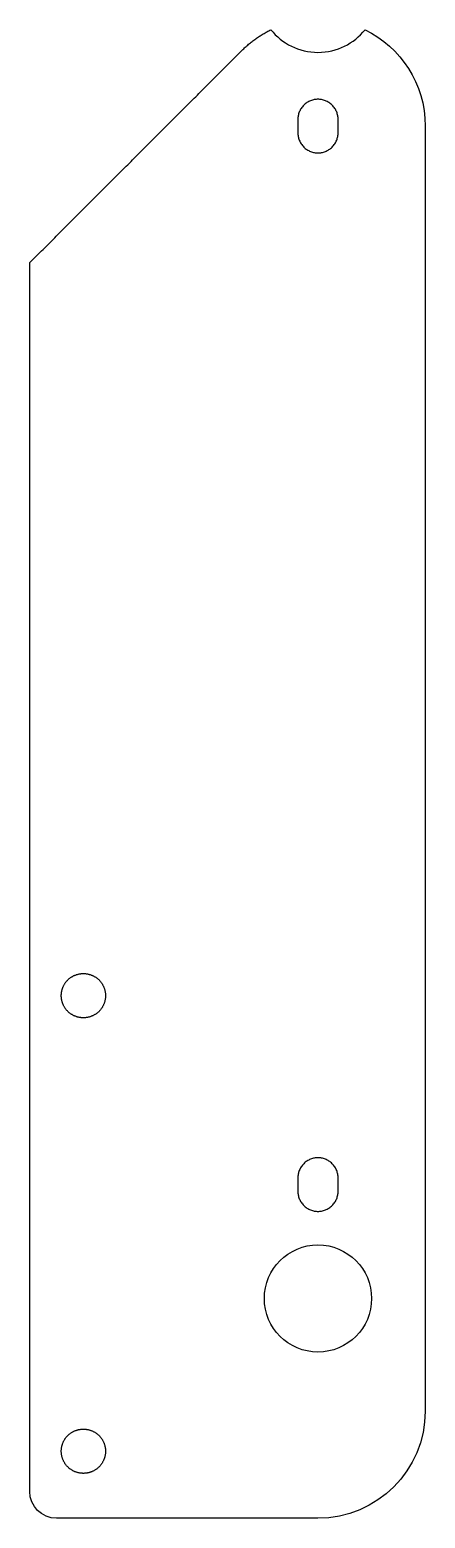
# Model space of a CAD drawing. Header units: millimetres. Extents: x -22 to 8, y -16 to 95.
import ezdxf

# ---------------------------------------------------------------- set-up
doc = ezdxf.new("R2010")
doc.units = ezdxf.units.MM
doc.header["$MEASUREMENT"] = 0
doc.layers.add('Make2D$visible$lines', color=7, linetype='Continuous', true_color=0x000000)

msp = doc.modelspace()

# ---------------------------------------------------------------- linework, layer by layer
at = {"layer": 'Make2D$visible$lines'}
for points, weights in [([(-5.66, 93.16), (-4.71, 94.1), (-3.51, 94.69)], [1, 0.986431254111, 1]), ([(0, 89.5), (-1.5, 89.5), (-1.5, 88)], [1, 0.707364546234, 1]), ([(1.5, 88), (1.5, 89.5), (0, 89.5)], [1, 0.707364546234, 1]), ([(0, 10.5), (-1.5, 10.5), (-1.5, 9)], [1, 0.707364546234, 1]), ([(1.5, 9), (1.5, 10.5), (0, 10.5)], [1, 0.707364546234, 1])]:
    msp.add_rational_spline(points, weights, degree=2, dxfattribs=at)
for points, knots in [([(-3.51, 94.69), (-2.69, 93.66), (-1.42, 93), (0, 93), (1.42, 93), (2.69, 93.66), (3.51, 94.69)], [384.046689, 384.046689, 384.046689, 384.046689, 388.215663, 388.215663, 388.215663, 392.384638, 392.384638, 392.384638, 392.384638]), ([(0, -4), (-2.21, -4), (-4, -2.21), (-4, 0), (-4, 2.21), (-2.21, 4), (0, 4)], [27.80366, 27.80366, 27.80366, 27.80366, 34.754575, 34.754575, 34.754575, 41.70549, 41.70549, 41.70549, 41.70549]), ([(0, 4), (2.21, 4), (4, 2.21), (4, 0), (4, -2.21), (2.21, -4), (0, -4)], [13.90183, 13.90183, 13.90183, 13.90183, 18.535774, 18.535774, 18.535774, 27.80366, 27.80366, 27.80366, 27.80366])]:
    msp.add_open_spline(points, degree=3, knots=knots, dxfattribs=at)
for points, degree in [([(3.51, 94.69), (6.17, 93.39), (8, 90.66), (8, 87.5)], 3), ([(-21.5, 77.31), (-13.58, 85.24), (-5.66, 93.16)], 2), ([(-1.5, 88), (-1.5, 87.5), (-1.5, 87)], 2), ([(1.5, 87), (1.5, 87.5), (1.5, 88)], 2), ([(8, 87.5), (8, 39.55), (8, -8.4)], 2), ([(-21.5, -14.4), (-21.5, 31.46), (-21.5, 77.31)], 2), ([(-1.5, 9), (-1.5, 8.5), (-1.5, 8)], 2), ([(1.5, 8), (1.5, 8.5), (1.5, 9)], 2), ([(8, -8.4), (8, -12.82), (4.42, -16.4), (0, -16.4)], 3), ([(-19.5, -16.4), (-20.6, -16.4), (-21.5, -15.5), (-21.5, -14.4)], 3), ([(0, -16.4), (-9.75, -16.4), (-19.5, -16.4)], 2)]:
    msp.add_open_spline(points, degree=degree, dxfattribs=at)
for points, weights, knots in [([(-1.5, 87), (-1.5, 85.5), (0, 85.5), (1.5, 85.5), (1.5, 87)], [1, 0.707364546234, 1, 0.707364546234, 1], [6.71192, 6.71192, 6.71192, 9.067879, 9.067879, 11.423839, 11.423839, 11.423839]), ([(-17.5, 20.95), (-18.18, 20.95), (-18.67, 21.43), (-19.15, 21.92), (-19.15, 22.6), (-19.15, 23.28), (-18.67, 23.77), (-18.18, 24.25), (-17.5, 24.25)], [1, 0.923875054109, 1, 0.923875054109, 1, 0.923875054109, 1, 0.923875054109, 1], [5.183661, 5.183661, 5.183661, 6.479576, 6.479576, 7.775492, 7.775492, 9.071407, 9.071407, 10.367322, 10.367322, 10.367322]), ([(-17.5, 24.25), (-16.82, 24.25), (-16.33, 23.77), (-15.85, 23.28), (-15.85, 22.6), (-15.85, 21.92), (-16.33, 21.43), (-16.82, 20.95), (-17.5, 20.95)], [1, 0.923875054109, 1, 0.923875054109, 1, 0.923875054109, 1, 0.923875054109, 1], [0, 0, 0, 1.295915, 1.295915, 2.591831, 2.591831, 3.887746, 3.887746, 5.183661, 5.183661, 5.183661]), ([(-1.5, 8), (-1.5, 6.5), (0, 6.5), (1.5, 6.5), (1.5, 8)], [1, 0.707364546234, 1, 0.707364546234, 1], [1, 1, 1, 3.35596, 3.35596, 5.71192, 5.71192, 5.71192]), ([(-17.5, -13.05), (-18.18, -13.05), (-18.67, -12.57), (-19.15, -12.08), (-19.15, -11.4), (-19.15, -10.72), (-18.67, -10.23), (-18.18, -9.75), (-17.5, -9.75)], [1, 0.923875054109, 1, 0.923875054109, 1, 0.923875054109, 1, 0.923875054109, 1], [5.183661, 5.183661, 5.183661, 6.479576, 6.479576, 7.775492, 7.775492, 9.071407, 9.071407, 10.367322, 10.367322, 10.367322]), ([(-17.5, -9.75), (-16.82, -9.75), (-16.33, -10.23), (-15.85, -10.72), (-15.85, -11.4), (-15.85, -12.08), (-16.33, -12.57), (-16.82, -13.05), (-17.5, -13.05)], [1, 0.923875054109, 1, 0.923875054109, 1, 0.923875054109, 1, 0.923875054109, 1], [0, 0, 0, 1.295915, 1.295915, 2.591831, 2.591831, 3.887746, 3.887746, 5.183661, 5.183661, 5.183661])]:
    msp.add_rational_spline(points, weights, degree=2, knots=knots, dxfattribs=at)

doc.saveas('drawing.dxf')
